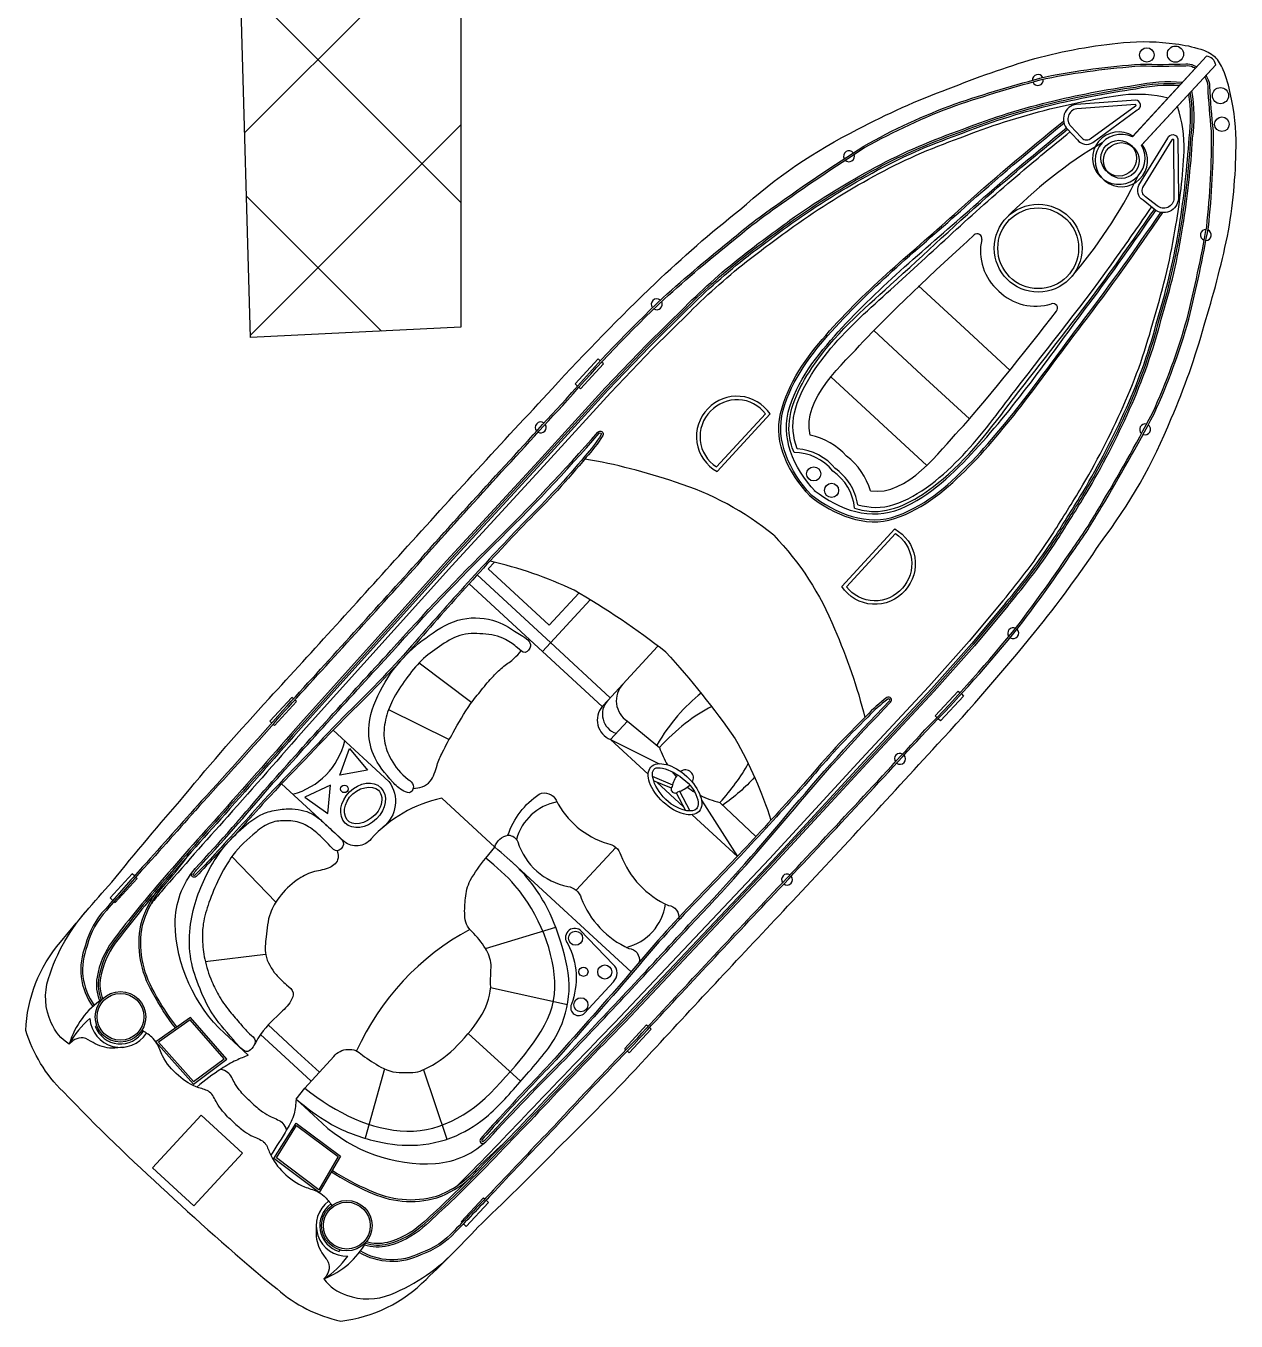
# Model space of a CAD drawing. Header units: metres. Extents: x 261896 to 262393, y 2168807 to 2169275.
# Drawn here: x 262130 to 262182.3, y 2168830.1 to 2168886 of the extents above; entities that cross this region are included whole.
import ezdxf

# ---------------------------------------------------------------- set-up
doc = ezdxf.new("R2010")
doc.units = ezdxf.units.M
doc.layers.add('PORT', color=5, linetype='Continuous')

msp = doc.modelspace()

# ---------------------------------------------------------------- linework, layer by layer
at = {"color": 32, "true_color": 0xcd6928}
for p, q in [((262170.567, 2168872.921), (262168.588, 2168874.747)), ((262170.567, 2168872.921), (262172.547, 2168871.096)), ((262168.719, 2168870.916), (262166.652, 2168872.821)), ((262166.87, 2168868.911), (262164.798, 2168870.822)), ((262168.719, 2168870.916), (262170.785, 2168869.011)), ((262166.87, 2168868.911), (262168.942, 2168867.001)), ((262152.699, 2168859.357), (262149.531, 2168862.277)), ((262152.35, 2168858.978), (262149.184, 2168861.897)), ((262147.021, 2168858.481), (262149.294, 2168856.777)), ((262145.706, 2168856.469), (262148.321, 2168855.169)), ((262156.014, 2168855.963), (262155.289, 2168855.177)), ((262155.289, 2168855.177), (262156.917, 2168853.677)), ((262155.289, 2168855.177), (262157.385, 2168854.13)), ((262157.978, 2168853.21), (262157.106, 2168853.577)), ((262157.919, 2168853.069), (262157.149, 2168853.392)), ((262157.289, 2168853.334), (262158.44, 2168852.272)), ((262158.125, 2168852.879), (262158.525, 2168852.11)), ((262158.262, 2168852.949), (262158.709, 2168852.088)), ((262159.213, 2168852.562), (262160.764, 2168850.129)), ((262158.813, 2168851.929), (262160.764, 2168850.129)), ((262153.802, 2168848.665), (262155.512, 2168850.519)), ((262138.941, 2168850.123), (262140.84, 2168848.159)), ((262150.897, 2168850.009), (262156.172, 2168845.146)), ((262149.888, 2168846.15), (262152.92, 2168847.072)), ((262137.788, 2168845.586), (262140.395, 2168845.91)), ((262150.11, 2168844.468), (262153.429, 2168843.732)), ((262133.109, 2168842.813), (262133.038, 2168842.785)), ((262140.501, 2168842.855), (262141.769, 2168841.686)), ((262140.178, 2168842.447), (262141.418, 2168841.305)), ((262149.141, 2168842.484), (262151.406, 2168840.424)), ((262142.716, 2168840.813), (262141.769, 2168841.686)), ((262142.367, 2168840.43), (262141.418, 2168841.305)), ((262145.527, 2168840.954), (262144.69, 2168837.962)), ((262147.217, 2168840.923), (262148.212, 2168837.918)), ((262143.594, 2168833.146), (262143.573, 2168833.072))]:
    msp.add_line(p, q, dxfattribs=at)
for points in [[(262136.164, 2168835.607, -0.01736), (262131.647, 2168839.977, -0.12634), (262130.043, 2168842.608, -0.172899), (262131.539, 2168846.423, -0.013884), (262133.754, 2168849.016, -0.008973), (262136.883, 2168852.746, -0.01509), (262140.545, 2168856.941, 0.002245), (262146.321, 2168863.292, -0.003342), (262152.766, 2168870.31, -0.016984), (262157.229, 2168874.87, -0.024546), (262160.864, 2168878.028, -0.067942), (262165.964, 2168881.511, -0.033948), (262169.864, 2168883.254, -0.022001), (262173.606, 2168884.565, -0.042872), (262177.438, 2168885.251, -0.059514), (262179.688, 2168885.198, -0.046364), (262180.777, 2168884.962, -0.104882), (262181.378, 2168884.647, -0.104882)], [(262136.164, 2168835.607, 0.01736), (262140.886, 2168831.458, 0.12634), (262143.639, 2168830.073, 0.172899), (262147.32, 2168831.873, 0.013884), (262149.725, 2168834.291, 0.008973), (262153.189, 2168837.713, 0.01509), (262157.074, 2168841.703, -0.002245), (262162.935, 2168847.974, 0.003342), (262169.408, 2168854.967, 0.016984), (262173.591, 2168859.785, 0.024546), (262176.444, 2168863.664, 0.067942), (262179.502, 2168869.03, 0.033948), (262180.923, 2168873.058, 0.022001), (262181.926, 2168876.894, 0.042872), (262182.299, 2168880.769, 0.059514), (262182.064, 2168883.008, 0.046364), (262181.741, 2168884.074, 0.104882), (262181.378, 2168884.647, 0.104882)], [(262137.63, 2168852.522, 0.006425), (262141.138, 2168856.43, 0.002217), (262146.903, 2168862.768, -0.003368), (262153.37, 2168869.865, -0.024633), (262157.549, 2168874.239, -0.015037), (262160.604, 2168876.824, -0.025439), (262162.373, 2168878.184, -0.013843), (262166.222, 2168880.784, -0.040266), (262170.171, 2168882.609, -0.016729), (262174.067, 2168883.779, -0.029739), (262178.177, 2168884.325, 0.01525), (262180.126, 2168884.331, -0.132389), (262180.476, 2168884.267, -0.028442), (262180.605, 2168884.205, -0.028442)], [(262137.686, 2168852.47, 0.006424), (262141.195, 2168856.379, 0.002217), (262146.96, 2168862.716, -0.003368), (262153.427, 2168869.814, -0.024633), (262157.601, 2168874.183, -0.015038), (262160.653, 2168876.765, -0.025461), (262162.417, 2168878.121, -0.013839), (262166.261, 2168880.719, -0.040238), (262170.197, 2168882.537, -0.016715), (262174.084, 2168883.704, -0.029693), (262178.179, 2168884.248, 0.015234), (262180.131, 2168884.255, -0.134036), (262180.445, 2168884.197, -0.024879), (262180.551, 2168884.147, -0.024879)], [(262152.849, 2168838.491, -0.006424), (262156.46, 2168842.305, -0.002217), (262162.31, 2168848.564, 0.003368), (262168.86, 2168855.586, 0.024633), (262172.876, 2168860.1, 0.015038), (262175.202, 2168863.351, 0.025461), (262176.411, 2168865.22, 0.013839), (262178.688, 2168869.261, 0.040238), (262180.181, 2168873.331, 0.016715), (262181.03, 2168877.301, 0.029693), (262181.24, 2168881.426, -0.015234), (262181.088, 2168883.372, 0.134036), (262181.005, 2168883.68, 0.024879), (262180.947, 2168883.783, 0.024879)], [(262152.905, 2168838.439, -0.006425), (262156.516, 2168842.252, -0.002217), (262162.366, 2168848.511, 0.003368), (262168.915, 2168855.533, 0.024633), (262172.936, 2168860.053, 0.015037), (262175.265, 2168863.307, 0.025439), (262176.477, 2168865.181, 0.013843), (262178.757, 2168869.227, 0.040266), (262180.256, 2168873.312, 0.016729), (262181.105, 2168877.29, 0.029739), (262181.317, 2168881.43, -0.01525), (262181.165, 2168883.374, 0.132389), (262181.072, 2168883.717, 0.028442), (262181, 2168883.841, 0.028442)], [(262158.49, 2168873.835, -0.031596), (262161.14, 2168876.176, -0.004928), (262163.028, 2168877.581, -0.02844), (262166.504, 2168879.75, -0.042875), (262170.273, 2168881.424, -0.035347), (262174.191, 2168882.684, -0.024093), (262177.946, 2168883.41, -0.079837), (262179.989, 2168883.537)], [(262158.545, 2168873.781, -0.031592), (262161.186, 2168876.115, -0.004926), (262163.072, 2168877.518, -0.028436), (262166.541, 2168879.683, -0.042895), (262170.3, 2168881.352, -0.035363), (262174.209, 2168882.61, -0.024111), (262177.96, 2168883.334, -0.077658), (262179.923, 2168883.466, -0.077658)], [(262158.599, 2168873.727, -0.031588), (262161.233, 2168876.054, -0.004924), (262163.117, 2168877.456, -0.028433), (262166.578, 2168879.616, -0.042917), (262170.326, 2168881.28, -0.035379), (262174.228, 2168882.535, -0.02413), (262177.973, 2168883.259, -0.075408), (262179.858, 2168883.395, -0.075408)], [(262158.708, 2168873.619, -0.031581), (262161.327, 2168875.932, -0.00492), (262163.206, 2168877.331, -0.028426), (262166.652, 2168879.481, -0.042959), (262170.38, 2168881.136, -0.035411), (262174.264, 2168882.386, -0.028829), (262177.408, 2168882.996, -0.092336), (262179.369, 2168882.864, -0.080328)], [(262172.341, 2168861.058, 0.031588), (262174.446, 2168863.872, 0.004924), (262175.691, 2168865.863, 0.028433), (262177.563, 2168869.488, 0.042917), (262178.918, 2168873.359, 0.035379), (262179.853, 2168877.349, 0.02413), (262180.27, 2168881.141, 0.075408), (262180.253, 2168883.03, 0.075408)], [(262172.399, 2168861.008, 0.031592), (262174.511, 2168863.83, 0.004926), (262175.757, 2168865.824, 0.028436), (262177.633, 2168869.457, 0.042895), (262178.992, 2168873.338, 0.035363), (262179.929, 2168877.337, 0.024111), (262180.347, 2168881.133, 0.077658), (262180.319, 2168883.102, 0.077658)], [(262172.457, 2168860.958, 0.031596), (262174.575, 2168863.788, 0.004928), (262175.823, 2168865.784, 0.02844), (262177.703, 2168869.425, 0.042875), (262179.066, 2168873.317, 0.035347), (262180.005, 2168877.325, 0.024093), (262180.423, 2168881.126, 0.079837), (262180.384, 2168883.173)], [(262172.224, 2168861.157, 0.031581), (262174.317, 2168863.955, 0.00492), (262175.559, 2168865.942, 0.028426), (262177.423, 2168869.551, 0.042959), (262178.77, 2168873.401, 0.035411), (262179.701, 2168877.373, 0.028829), (262180.054, 2168880.556, 0.092336), (262179.764, 2168882.5, 0.080328)], [(262175.023, 2168881.509), (262175.446, 2168881.058, 0.382221), (262176.109, 2168880.933), (262178.035, 2168882.344, 0.786544), (262177.97, 2168882.768), (262175.396, 2168882.584, 0.616464), (262175.023, 2168881.509, 3.844907)], [(262178.765, 2168878.059), (262178.282, 2168878.444, -0.382221), (262178.104, 2168879.094), (262179.354, 2168881.128, -0.786544), (262179.781, 2168881.098), (262179.807, 2168878.517, -0.616464), (262178.765, 2168878.059, -3.844907)], [(262158.49, 2168873.835), (262156.876, 2168872.243), (262155.059, 2168870.352), (262152.183, 2168867.193), (262148.207, 2168862.88), (262141.909, 2168855.891, -0.002601), (262138.529, 2168852.059, 0.004411), (262135.653, 2168848.804, 0.013009), (262133.778, 2168846.473, 0.113396), (262133.114, 2168844.916, 0.146005), (262133.231, 2168843.89, 1.595219)], [(262158.544, 2168873.781), (262156.931, 2168872.19), (262155.115, 2168870.3), (262152.24, 2168867.142), (262148.264, 2168862.829), (262141.967, 2168855.84, -0.002601), (262138.586, 2168852.008, 0.004411), (262135.711, 2168848.754, 0.013003), (262133.839, 2168846.427, 0.113337), (262133.189, 2168844.903, 0.144821), (262133.296, 2168843.937, 0.138987)], [(262158.598, 2168873.726), (262156.985, 2168872.136), (262155.171, 2168870.247), (262152.297, 2168867.09), (262148.32, 2168862.777), (262142.024, 2168855.789, -0.002601), (262138.643, 2168851.957, 0.00441), (262135.769, 2168848.704, 0.012997), (262133.901, 2168846.381, 0.113276), (262133.265, 2168844.889, 0.142458), (262133.361, 2168843.98, 0.142458)], [(262158.706, 2168873.617), (262157.095, 2168872.028), (262155.283, 2168870.142), (262152.41, 2168866.986), (262148.434, 2168862.674), (262142.139, 2168855.687, -0.002601), (262138.758, 2168851.854, 0.00441), (262135.886, 2168848.604, 0.002867), (262135.464, 2168848.101, 0.002867)], [(262159.89, 2168866.742), (262162.179, 2168869.224, 0.483063), (262159.496, 2168869.449, 0.50024), (262159.89, 2168866.742, 0.418424)], [(262139.642, 2168841.551), (262138.618, 2168842.495, -0.202722), (262136.488, 2168847.231, -0.178768), (262137.355, 2168849.6, 0.010028), (262140.516, 2168853.179, -0.005356), (262145.808, 2168859.014, -0.016605), (262150.2, 2168863.632, 0.018921), (262154.74, 2168868.438, -0.925873), (262154.954, 2168868.293, -0.041202), (262154.239, 2168867.353, -0.024461), (262151.675, 2168864.562, 0.012888), (262146.757, 2168859.164, -0.019359), (262143.799, 2168856.078, 0.002375), (262140.375, 2168852.51, -0.006386), (262138.261, 2168850.179, -0.013656), (262137.394, 2168849.263, -0.862706), (262137.201, 2168849.405, 0.648089)], [(262137.267, 2168849.365, -0.016488), (262137.413, 2168849.549, 0.010023), (262140.574, 2168853.128, -0.005356), (262145.865, 2168858.963, -0.016607), (262150.254, 2168863.577, 0.018921), (262154.797, 2168868.388, 0.01143), (262154.8, 2168868.39, -0.913283), (262154.888, 2168868.332, -0.041174), (262154.181, 2168867.403, -0.024478), (262151.62, 2168864.616, 0.012889), (262146.699, 2168859.214, -0.019362), (262143.745, 2168856.132, 0.002377), (262140.319, 2168852.562, -0.006391), (262138.204, 2168850.231, -0.013664), (262137.34, 2168849.317, 0.000701), (262137.34, 2168849.317, -0.819976), (262137.267, 2168849.365, -0.819976)], [(262162.333, 2168863.99, 0.096403), (262158.093, 2168866.279, 0.040538), (262154.178, 2168867.28, 1.92312)], [(262162.333, 2168863.99, -0.096403), (262164.958, 2168859.95, -0.040538), (262166.273, 2168856.129, -1.92312)], [(262165.274, 2168861.778), (262167.563, 2168864.261, -0.483063), (262168.004, 2168861.605, -0.50024), (262165.274, 2168861.778, -0.418424)], [(262157.679, 2168858.942, 0.033687), (262153.712, 2168861.619, 0.051879), (262150.084, 2168862.876, 1.92312)], [(262172.222, 2168861.155), (262170.769, 2168859.42), (262169.037, 2168857.462), (262166.124, 2168854.342), (262162.148, 2168850.03), (262155.694, 2168843.19, 0.002601), (262152.148, 2168839.509, -0.00441), (262149.141, 2168836.383, -0.002867), (262148.675, 2168835.922, -0.002867)], [(262172.457, 2168860.958), (262171.002, 2168859.22), (262169.264, 2168857.256), (262166.349, 2168854.134), (262162.372, 2168849.821), (262155.916, 2168842.977, 0.002601), (262152.371, 2168839.297, -0.004411), (262149.359, 2168836.167, -0.013009), (262147.189, 2168834.109, -0.113396), (262145.69, 2168833.321, -0.146005), (262144.659, 2168833.354, -1.595219)], [(262172.399, 2168861.008), (262170.943, 2168859.27), (262169.207, 2168857.307), (262166.292, 2168854.186), (262162.316, 2168849.873), (262155.86, 2168843.03, 0.002601), (262152.315, 2168839.35, -0.004411), (262149.305, 2168836.221, -0.013003), (262147.138, 2168834.167, -0.113337), (262145.671, 2168833.395, -0.144821), (262144.699, 2168833.423, -0.138987)], [(262172.34, 2168861.057), (262170.885, 2168859.32), (262169.15, 2168857.359), (262166.236, 2168854.238), (262162.26, 2168849.925), (262155.805, 2168843.083, 0.002601), (262152.26, 2168839.403, -0.00441), (262149.25, 2168836.275, -0.012997), (262147.087, 2168834.224, -0.113276), (262145.651, 2168833.469, -0.142458), (262144.738, 2168833.492, -0.142458)], [(262157.321, 2168859.193), (262155.818, 2168857.562, 0.462925), (262156.014, 2168855.963), (262157.404, 2168854.83)], [(262157.679, 2168858.942, -0.033687), (262160.669, 2168855.205, -0.051879), (262162.215, 2168851.691, -1.92312)], [(262155.818, 2168857.562), (262155.165, 2168856.855, 0.545737), (262155.533, 2168855.441, 0.282905)], [(262141.71, 2168839.644), (262142.831, 2168838.611, 0.202722), (262147.724, 2168836.871, 0.178768), (262150.015, 2168837.928, -0.010028), (262153.326, 2168841.368, 0.005356), (262158.713, 2168847.116, 0.016605), (262162.96, 2168851.868, -0.018921), (262167.382, 2168856.782, 0.925873), (262167.22, 2168856.984, 0.041202), (262166.341, 2168856.196, 0.024461), (262163.767, 2168853.413, -0.012888), (262158.785, 2168848.074, 0.019359), (262155.949, 2168844.876, -0.002375), (262152.671, 2168841.174, 0.006386), (262150.519, 2168838.877, 0.013656), (262149.676, 2168837.94, 0.862706), (262149.833, 2168837.758, -0.648089)], [(262149.788, 2168837.821, 0.016488), (262149.96, 2168837.981, -0.010023), (262153.271, 2168841.422, 0.005356), (262158.657, 2168847.169, 0.016607), (262162.901, 2168851.917, -0.018921), (262167.327, 2168856.836, -0.01143), (262167.329, 2168856.838, 0.913283), (262167.264, 2168856.921, 0.041174), (262166.396, 2168856.142, 0.024478), (262163.825, 2168853.363, -0.012889), (262158.84, 2168848.02, 0.019362), (262156.008, 2168844.826, -0.002377), (262152.727, 2168841.122, 0.006391), (262150.575, 2168838.825, 0.013664), (262149.734, 2168837.89, -0.000701), (262149.734, 2168837.89, 0.819976), (262149.788, 2168837.821, 0.819976)], [(262155.165, 2168856.855), (262154.93, 2168856.599, 0.516839), (262155.289, 2168855.177, 0.282905)], [(262143.312, 2168855.574), (262145.714, 2168853.359, -0.406088), (262145.459, 2168851.382)], [(262150.288, 2168850.523), (262147.996, 2168852.636, 0.158322), (262144.947, 2168850.882, -0.417676), (262143.788, 2168850.767), (262141.087, 2168853.258)], [(262150.856, 2168851.042, -0.164009), (262152.207, 2168852.817, -0.407559), (262152.938, 2168852.551, 0.20466), (262155.151, 2168850.686, -0.28657), (262155.73, 2168850.185, 0.198759), (262157.784, 2168848.013, -0.45148), (262158.23, 2168847.416, -1.463971)], [(262137.63, 2168852.522, -0.002942), (262135.084, 2168849.679, 0.002013), (262133.474, 2168847.857, 0.130442), (262132.619, 2168846.292, 0.261246), (262132.935, 2168843.647, 0.209197)], [(262137.687, 2168852.471, -0.002941), (262135.141, 2168849.627, 0.002014), (262133.531, 2168847.805, 0.130992), (262132.692, 2168846.268, 0.261832), (262132.997, 2168843.692, 0.261832)], [(262150.288, 2168850.523, -0.291269), (262150.872, 2168851.045, -0.299867), (262151.282, 2168850.755, 0.273478), (262153.441, 2168848.832, -0.28657), (262154.021, 2168848.331, 0.198759), (262156.074, 2168846.159, -0.45148), (262156.521, 2168845.561, -1.463971)], [(262141.71, 2168839.644), (262142.09, 2168840.127), (262143.338, 2168841.495, -0.448043), (262144.573, 2168841.555, 0.025561), (262145.372, 2168841.032, 0.15676), (262146.445, 2168840.808, 0.144288), (262147.255, 2168840.94, 0.079427), (262148.53, 2168841.827, 0.054179), (262149.649, 2168843.165, 0.127294), (262150.112, 2168844.495, -0.025195), (262150.136, 2168845.452, 0.112656), (262149.884, 2168846.156, 0.061652), (262149.301, 2168846.886, -0.222278), (262148.995, 2168847.589, -0.049109), (262149.025, 2168848.325, -0.09997), (262149.23, 2168849.088, -0.045992), (262149.897, 2168850.049), (262150.288, 2168850.523)], [(262136.565, 2168842.769, -0.043334), (262135.579, 2168844.287, -0.18333), (262135.082, 2168847.161, -0.123985), (262136.148, 2168849.029, 0.015377), (262137.095, 2168850.218)], [(262136.501, 2168842.725, -0.043195), (262135.513, 2168844.25, -0.183415), (262135.007, 2168847.179, -0.094511), (262135.752, 2168848.683)], [(262131.918, 2168842.031, -0.164393), (262131.139, 2168842.952, -0.188684), (262131.015, 2168844.854, -0.10758), (262132.754, 2168847.888)], [(262152.905, 2168838.439, 0.002942), (262150.278, 2168835.671, -0.002013), (262148.592, 2168833.918, -0.130442), (262147.102, 2168832.939, -0.261246), (262144.44, 2168833.04, -0.209197)], [(262152.85, 2168838.492, 0.002941), (262150.222, 2168835.723, -0.002014), (262148.536, 2168833.97, -0.130992), (262147.072, 2168833.01, -0.261832), (262144.48, 2168833.105, -0.261832)], [(262143.271, 2168836.586, 0.043334), (262144.864, 2168835.727, 0.18333), (262147.769, 2168835.464, 0.123985), (262149.544, 2168836.678, -0.015377), (262150.653, 2168837.718)], [(262143.232, 2168836.52, 0.043195), (262144.832, 2168835.658, 0.183415), (262147.792, 2168835.391, 0.094511), (262149.231, 2168836.255)], [(262142.912, 2168831.895, 0.164393), (262143.893, 2168831.193, 0.188684), (262145.799, 2168831.224, 0.10758), (262148.681, 2168833.203)]]:
    msp.add_lwpolyline(points, format="xyb", dxfattribs=at)
for points in [[(262181.027, 2168884.663), (262177.823, 2168881.187)], [(262177.847, 2168881.214), (262181.027, 2168884.663)], [(262181.422, 2168884.298), (262178.218, 2168880.823)], [(262178.243, 2168880.85), (262181.422, 2168884.298)], [(262154.847, 2168871.511), (262154.749, 2168871.601), (262153.758, 2168870.525), (262153.863, 2168870.428)], [(262153.92, 2168870.376), (262153.994, 2168870.308), (262154.985, 2168871.383), (262154.903, 2168871.459)], [(262150.278, 2168862.829), (262150.008, 2168862.535), (262152.643, 2168860.105), (262153.924, 2168861.495)], [(262154.93, 2168856.599), (262152.35, 2168858.978), (262154.405, 2168861.207)], [(262155.279, 2168856.978), (262152.699, 2168859.357)], [(262169.38, 2168856.122), (262169.306, 2168856.191), (262170.297, 2168857.266), (262170.38, 2168857.19)], [(262141.593, 2168856.926), (262141.52, 2168856.993), (262140.572, 2168855.965), (262140.659, 2168855.885)], [(262140.716, 2168855.833), (262140.773, 2168855.78), (262141.721, 2168856.808), (262141.649, 2168856.874)], [(262170.436, 2168857.138), (262170.534, 2168857.048), (262169.542, 2168855.973), (262169.436, 2168856.07)], [(262160.012, 2168852.459), (262161.568, 2168850.988)], [(262134.735, 2168849.287), (262134.634, 2168849.38), (262133.675, 2168848.34), (262133.798, 2168848.226)], [(262133.855, 2168848.174), (262133.893, 2168848.139), (262134.852, 2168849.179), (262134.792, 2168849.235)], [(262155.955, 2168841.783), (262155.898, 2168841.835), (262156.846, 2168842.864), (262156.917, 2168842.798)], [(262156.974, 2168842.746), (262157.047, 2168842.679), (262156.099, 2168841.65), (262156.011, 2168841.731)], [(262148.878, 2168834.324), (262148.839, 2168834.359), (262149.798, 2168835.399), (262149.859, 2168835.343)], [(262149.915, 2168835.291), (262150.017, 2168835.198), (262149.058, 2168834.158), (262148.934, 2168834.271)]]:
    msp.add_lwpolyline(points, dxfattribs=at)
for points in [[(262175.162, 2168881.641), (262175.593, 2168881.182, 0.383069), (262176.003, 2168881.094), (262177.95, 2168882.52, 0.853636), (262177.961, 2168882.575), (262175.416, 2168882.393, 0.613527)], [(262178.886, 2168878.208), (262178.393, 2168878.6, -0.383069), (262178.272, 2168879.001), (262179.536, 2168881.057, -0.853636), (262179.59, 2168881.073), (262179.615, 2168878.522, -0.613527)], [(262159.862, 2168866.937), (262161.982, 2168869.236, 0.460147), (262159.607, 2168869.343, 0.47706)], [(262165.471, 2168861.766), (262167.591, 2168864.065, -0.460147), (262167.889, 2168861.707, -0.47706)], [(262153.98, 2168846.942, 0.917705), (262153.448, 2168846.351, -0.209704), (262153.599, 2168843.745, 0.850912), (262154.163, 2168843.365), (262155.412, 2168844.719, 0.435659), (262155.402, 2168845.466)]]:
    msp.add_lwpolyline(points, format="xyb", close=True, dxfattribs=at)
for points in [[(262143.594, 2168853.633), (262144.01, 2168854.779), (262144.794, 2168853.846)], [(262143.192, 2168853.196), (262142.084, 2168852.689), (262143.077, 2168851.983)], [(262137.275, 2168840.303), (262138.718, 2168841.379), (262137.144, 2168843.173), (262135.648, 2168842.13)], [(262137.286, 2168840.407), (262138.606, 2168841.391), (262137.131, 2168843.071), (262135.763, 2168842.117)], [(262135.513, 2168836.682), (262137.615, 2168838.962), (262139.391, 2168837.324), (262137.289, 2168835.045)], [(262140.756, 2168837.095), (262141.711, 2168838.62), (262143.627, 2168837.196), (262142.708, 2168835.621)], [(262140.858, 2168837.114), (262141.732, 2168838.509), (262143.526, 2168837.176), (262142.686, 2168835.734)]]:
    msp.add_lwpolyline(points, close=True, dxfattribs=at)
for centre, radius in [((262178.445, 2168884.718), 0.313), ((262179.68, 2168884.755), 0.349), ((262181.624, 2168882.963), 0.349), ((262181.686, 2168881.729), 0.313), ((262177.235, 2168880.263), 0.771), ((262177.344, 2168880.162), 0.771), ((262173.754, 2168876.377), 1.896), ((262173.754, 2168876.377), 1.896), ((262173.754, 2168876.377), 1.743), ((262173.754, 2168876.377), 1.743), ((262164.061, 2168866.639), 0.305), ((262164.833, 2168865.927), 0.305), ((262143.797, 2168853.043), 0.163), ((262153.776, 2168846.596), 0.304), ((262154.118, 2168845.149), 0.197), ((262155.038, 2168845.14), 0.304), ((262134.127, 2168843.204), 1.09), ((262134.127, 2168843.204), 1.013), ((262154.01, 2168843.723), 0.304), ((262143.902, 2168834.192), 1.09), ((262143.902, 2168834.192), 1.013)]:
    msp.add_circle(centre, radius, dxfattribs=at)
for centre, radius, start, end in [((262180.974, 2168884.209), 0.456, 11.2323, 83.4176), ((262180.974, 2168884.209), 0.456, 11.2323, 83.4176), ((262173.738, 2168883.638), 0.237, 27.5554, 182.6974), ((262173.738, 2168883.638), 0.237, 201.3352, 8.9176), ((262177.235, 2168880.263), 1.132, 57.2089, 29.6585), ((262177.344, 2168880.162), 1.132, 64.9914, 37.441), ((262186.782, 2168863.6), 20.143, 120.6523, 135.7231), ((262165.585, 2168880.346), 0.237, 38.9408, 207.0365), ((262165.585, 2168880.346), 0.237, 225.6715, 20.3057), ((262159.962, 2168888.327), 20.143, 318.9268, 333.9976), ((262171.121, 2168876.8), 0.202, 346.5196, 132.9873), ((262173.542, 2168876.25), 2.281, 167.2642, 229.0653), ((262180.991, 2168876.95), 0.237, 85.7323, 253.3147), ((262180.991, 2168876.95), 0.237, 271.9525, 67.0945), ((262173.644, 2168876.156), 2.281, 225.5846, 287.3857), ((262157.282, 2168873.957), 0.237, 48.6445, 219.0511), ((262157.282, 2168873.957), 0.237, 237.71, 29.9856), ((262174.388, 2168873.788), 0.202, 321.6626, 108.1303), ((262152.273, 2168868.644), 0.237, 52.355, 222.4542), ((262152.273, 2168868.644), 0.237, 241.1143, 33.6949), ((262178.371, 2168868.557), 0.237, 74.3442, 228.9784), ((262178.371, 2168868.557), 0.237, 247.6134, 55.7091), ((262163.314, 2168865.48), 2.894, 41.5985, 78.2008), ((262163.206, 2168865.417), 2.146, 38.6134, 89.8205), ((262163.206, 2168865.417), 2.3, 38.6134, 86.3632), ((262163.738, 2168865.088), 2.894, 16.4491, 53.0514), ((262163.684, 2168864.976), 2.146, 4.8294, 56.0365), ((262163.684, 2168864.976), 2.3, 8.2867, 56.0365), ((262172.676, 2168859.764), 0.237, 64.6643, 216.9399), ((262172.676, 2168859.764), 0.237, 235.5988, 46.0054), ((262140.77, 2168855.834), 3.124, 284.7935, 346.681), ((262160.779, 2168855.923), 3.548, 197.9499, 211.3009), ((262167.787, 2168854.34), 0.237, 60.955, 213.5355), ((262167.787, 2168854.34), 0.237, 232.1957, 42.2948), ((262158.522, 2168853.515), 0.347, 328.1272, 126.4728), ((262159.167, 2168852.901), 1.241, 142.9275, 168.9203), ((262160.779, 2168855.923), 3.548, 217.2741, 221.514), ((262159.167, 2168852.901), 1.241, 133.4404, 133.7097), ((262157.857, 2168854.109), 1.241, 320.9402, 321.2095), ((262158.071, 2168853.027), 0.166, 137.3249, 317.3249), ((262157.857, 2168854.109), 1.241, 285.7296, 313.3696), ((262160.779, 2168855.923), 3.548, 232.2274, 238.5668), ((262160.779, 2168855.923), 3.548, 242.7591, 257.5149), ((262153.386, 2168850.272), 2.243, 100.525, 164.7291), ((262162.91, 2168849.129), 0.237, 58.5469, 214.7961), ((262162.91, 2168849.129), 0.237, 233.4203, 39.9227), ((262155.437, 2168848.38), 2.243, 283.9494, 352.0969), ((262154.494, 2168837.136), 11.166, 118.2245, 155.697), ((262135.293, 2168841.041), 3.517, 123.3206, 163.6562), ((262135.043, 2168840.417), 3.517, 129.4503, 152.6829), ((262134.127, 2168843.204), 1.32, 183.0975, 327.9991), ((262134.127, 2168843.204), 1.167, 201.0492, 327.9991), ((262143.902, 2168834.192), 1.32, 126.6508, 271.5524), ((262143.902, 2168834.192), 1.167, 126.6508, 253.6006), ((262141.652, 2168835.179), 3.517, 290.9937, 331.3293), ((262141.05, 2168834.879), 3.517, 301.967, 325.1996)]:
    msp.add_arc(centre, radius, start, end, dxfattribs=at)
for start_param, end_param in [(0.830012, 1.576846), (4.712389, 5.232342)]:
    msp.add_ellipse((262158.716, 2168853.654), major_axis=(2.808, 3.046), ratio=0.425319, start_param=start_param, end_param=end_param, dxfattribs=at)
for centre, major_axis, ratio in [((262158.071, 2168853.027), (1.037, -0.956), 0.533092), ((262144.602, 2168852.33), (0.771, 0.764), 0.758117)]:
    msp.add_ellipse(centre, major_axis=major_axis, ratio=ratio, dxfattribs=at)
for points, knots in [([(262163.895, 2168865.684), (262163.005, 2168866.654), (262162.31, 2168867.937), (262162.946, 2168870.561), (262163.772, 2168871.693), (262166.36, 2168874.663), (262168.365, 2168876.237), (262171.761, 2168879.321), (262173.269, 2168880.577), (262174.849, 2168881.866)], [0, 0, 0, 0, 0.0462196, 0.0462196, 0.0924392, 0.0924392, 0.1947325, 0.1947325, 0.2709084, 0.2709084, 0.2709084, 0.2709084]), ([(262163.951, 2168865.736), (262163.035, 2168866.735), (262162.375, 2168868.057), (262163.11, 2168870.717), (262163.989, 2168871.846), (262166.625, 2168874.796), (262168.627, 2168876.385), (262171.952, 2168879.379), (262173.374, 2168880.563), (262174.866, 2168881.781)], [0, 0, 0, 0, 0.0480884, 0.0480884, 0.0961768, 0.0961768, 0.1985377, 0.1985377, 0.2704106, 0.2704106, 0.2704106, 0.2704106]), ([(262164.121, 2168865.891), (262163.185, 2168866.911), (262162.6, 2168868.219), (262163.459, 2168870.866), (262164.397, 2168871.985), (262167.125, 2168874.937), (262169.164, 2168876.584), (262172.407, 2168879.459), (262173.688, 2168880.523), (262174.971, 2168881.572)], [0, 0, 0, 0, 0.0508337, 0.0508337, 0.1016674, 0.1016674, 0.2060328, 0.2060328, 0.2709084, 0.2709084, 0.2709084, 0.2709084]), ([(262163.213, 2168867.563), (262163.103, 2168867.836), (262162.775, 2168869.032), (262164.198, 2168872.012), (262167.657, 2168874.977), (262171.32, 2168878.486), (262173.944, 2168880.633), (262175.019, 2168881.513)], [0.0234044, 0.0234044, 0.0234044, 0.0234044, 0.0350942, 0.0739111, 0.138251, 0.2165713, 0.2709084, 0.2709084, 0.2709084, 0.2709084]), ([(262163.352, 2168867.712), (262163.168, 2168868.22), (262163.101, 2168868.735), (262163.497, 2168870.398), (262164.303, 2168871.509), (262165.913, 2168873.304), (262166.818, 2168874.077), (262169.502, 2168876.513), (262171.272, 2168878.196), (262173.787, 2168880.306), (262174.451, 2168880.85), (262175.116, 2168881.394)], [0.0248254, 0.0248254, 0.0248254, 0.0248254, 0.0474598, 0.0474598, 0.0949196, 0.0949196, 0.1423794, 0.1423794, 0.237299, 0.237299, 0.2709084, 0.2709084, 0.2709084, 0.2709084]), ([(262163.895, 2168865.684), (262164.934, 2168864.875), (262166.269, 2168864.287), (262168.833, 2168865.134), (262169.894, 2168866.049), (262172.644, 2168868.869), (262174.05, 2168870.995), (262176.849, 2168874.63), (262177.978, 2168876.235), (262179.135, 2168877.914)], [0, 0, 0, 0, 0.0462196, 0.0462196, 0.0924392, 0.0924392, 0.1947325, 0.1947325, 0.2709084, 0.2709084, 0.2709084, 0.2709084]), ([(262163.942, 2168865.745), (262165.012, 2168864.912), (262166.383, 2168864.362), (262168.975, 2168865.31), (262170.029, 2168866.277), (262172.755, 2168869.144), (262174.177, 2168871.269), (262176.892, 2168874.825), (262177.956, 2168876.338), (262179.05, 2168877.925)], [0, 0, 0, 0, 0.0480884, 0.0480884, 0.0961768, 0.0961768, 0.1985377, 0.1985377, 0.2704106, 0.2704106, 0.2704106, 0.2704106]), ([(262164.083, 2168865.926), (262165.176, 2168865.076), (262166.526, 2168864.599), (262169.095, 2168865.669), (262170.134, 2168866.695), (262172.855, 2168869.654), (262174.331, 2168871.82), (262176.934, 2168875.285), (262177.891, 2168876.648), (262178.833, 2168878.011)], [0, 0, 0, 0, 0.0508337, 0.0508337, 0.1016674, 0.1016674, 0.2060328, 0.2060328, 0.2709084, 0.2709084, 0.2709084, 0.2709084]), ([(262165.823, 2168865.157), (262166.104, 2168865.069), (262167.322, 2168864.839), (262170.178, 2168866.499), (262172.853, 2168870.187), (262176.052, 2168874.122), (262177.98, 2168876.912), (262178.77, 2168878.055)], [0.0234044, 0.0234044, 0.0234044, 0.0234044, 0.0350942, 0.0739111, 0.138251, 0.2165713, 0.2709084, 0.2709084, 0.2709084, 0.2709084]), ([(262165.96, 2168865.308), (262166.481, 2168865.166), (262167, 2168865.14), (262168.625, 2168865.67), (262169.667, 2168866.563), (262171.326, 2168868.313), (262172.023, 2168869.279), (262174.233, 2168872.151), (262175.767, 2168874.051), (262177.667, 2168876.729), (262178.155, 2168877.435), (262178.643, 2168878.142)], [0.0248254, 0.0248254, 0.0248254, 0.0248254, 0.0474598, 0.0474598, 0.0949196, 0.0949196, 0.1423794, 0.1423794, 0.237299, 0.237299, 0.2709084, 0.2709084, 0.2709084, 0.2709084]), ([(262163.906, 2168868.313), (262163.519, 2168869.865), (262165.41, 2168871.468), (262167.06, 2168873.294), (262169.409, 2168875.515), (262170.987, 2168876.951)], [0.0313661, 0.0313661, 0.0313661, 0.0313661, 0.1084744, 0.1084744, 0.1920729, 0.1920729, 0.1920729, 0.1920729]), ([(262166.514, 2168865.908), (262168.092, 2168865.648), (262169.537, 2168867.663), (262171.223, 2168869.455), (262173.247, 2168871.977), (262174.549, 2168873.667)], [0.0313661, 0.0313661, 0.0313661, 0.0313661, 0.1084744, 0.1084744, 0.1920729, 0.1920729, 0.1920729, 0.1920729]), ([(262158.995, 2168852.175), (262159.103, 2168852.292), (262159.106, 2168852.585), (262158.53, 2168853.599), (262157.48, 2168854.095), (262156.924, 2168853.752), (262157.22, 2168852.876), (262158.382, 2168852.056), (262158.856, 2168852.024), (262158.995, 2168852.175)], [0, 0, 0, 0, 1.031451, 1.031451, 2.992455, 2.992455, 4.95346, 4.95346, 6.283185, 6.283185, 6.283185, 6.283185]), ([(262145.264, 2168852.986), (262145.01, 2168853.242), (262144.362, 2168853.122), (262143.679, 2168852.239), (262143.759, 2168851.69), (262144.492, 2168851.425), (262145.15, 2168851.774), (262145.462, 2168852.55), (262145.418, 2168852.832), (262145.264, 2168852.986)], [0, 0, 0, 0, 1.743273, 1.743273, 3.486547, 3.486547, 5.22982, 5.22982, 6.283185, 6.283185, 6.283185, 6.283185]), ([(262142.09, 2168840.127), (262143.47, 2168839.039), (262144.938, 2168838.312), (262148.04, 2168838.235), (262149.408, 2168839.092), (262151.677, 2168841.646), (262152.875, 2168842.973), (262152.898, 2168845.944), (262152.202, 2168847.669), (262150.798, 2168849.3), (262150.368, 2168849.661), (262149.897, 2168850.049)], [0, 0, 0, 0, 0.0684102, 0.0684102, 0.1368204, 0.1368204, 0.2052306, 0.2052306, 0.2736407, 0.2736407, 0.2974604, 0.2974604, 0.2974604, 0.2974604]), ([(262139.768, 2168839.516), (262139.612, 2168839.665), (262139.349, 2168839.914), (262139.033, 2168840.356), (262138.85, 2168840.809), (262138.562, 2168840.907), (262138.452, 2168840.94)], [0, 0, 0, 0, 0.00840925, 0.01405459, 0.02148076, 0.02583256, 0.02583256, 0.02583256, 0.02583256]), ([(262139.768, 2168839.516), (262139.93, 2168839.371), (262140.199, 2168839.13), (262140.666, 2168838.851), (262141.131, 2168838.705), (262141.253, 2168838.426), (262141.295, 2168838.319)], [0, 0, 0, 0, 0.00840925, 0.01405459, 0.02148076, 0.02583256, 0.02583256, 0.02583256, 0.02583256])]:
    msp.add_open_spline(points, degree=3, knots=knots, dxfattribs=at)
for points in [[(262151.044, 2168859.311), (262151.277, 2168859.125), (262151.606, 2168858.932), (262151.829, 2168859.205), (262151.431, 2168859.675), (262150.366, 2168860.266), (262148.895, 2168860.372), (262147.457, 2168859.662), (262146.341, 2168858.701), (262145.335, 2168857.254), (262144.852, 2168855.615), (262145.049, 2168854.526), (262145.874, 2168853.348), (262146.362, 2168852.947), (262146.657, 2168852.896), (262146.767, 2168853.204), (262146.544, 2168853.453), (262145.81, 2168854.315), (262145.522, 2168855.119), (262145.575, 2168856.027), (262145.873, 2168856.855), (262146.461, 2168857.785), (262147.13, 2168858.59), (262147.897, 2168859.183), (262148.783, 2168859.666), (262149.775, 2168859.732), (262150.754, 2168859.491), (262151.044, 2168859.311)], [(262146.764, 2168853.058), (262147.15, 2168853.131), (262147.499, 2168853.369), (262147.796, 2168854.064), (262148.031, 2168854.622), (262148.49, 2168855.469), (262149.246, 2168856.71), (262149.714, 2168857.311), (262150.227, 2168857.914), (262150.681, 2168858.336), (262151.126, 2168858.679), (262151.426, 2168858.996)], [(262143.488, 2168850.372), (262143.503, 2168849.977), (262143.094, 2168849.62), (262142.422, 2168849.451), (262141.756, 2168849.113), (262140.98, 2168848.36), (262140.598, 2168847.679), (262140.413, 2168846.654), (262140.401, 2168845.875), (262140.845, 2168845.031), (262141.302, 2168844.583), (262141.584, 2168844.241), (262141.485, 2168843.897), (262140.998, 2168843.34), (262140.065, 2168842.269), (262139.622, 2168841.712), (262139.004, 2168842.206), (262138.069, 2168843.375), (262137.561, 2168844.415), (262137.171, 2168845.672), (262137.135, 2168847.044), (262137.393, 2168848.241), (262137.831, 2168849.305), (262138.414, 2168850.291), (262139.212, 2168851.186), (262140.187, 2168851.919), (262140.843, 2168852.13), (262141.541, 2168852.176), (262142.513, 2168851.898), (262142.98, 2168851.512), (262143.529, 2168851.004), (262143.753, 2168850.635), (262143.488, 2168850.372), (262143.186, 2168850.573), (262142.605, 2168851.141), (262142.018, 2168851.53), (262141.29, 2168851.669), (262140.639, 2168851.584), (262139.982, 2168851.18), (262138.985, 2168850.181), (262138.375, 2168849.158), (262137.949, 2168848.136), (262137.703, 2168847.221), (262137.668, 2168846.542), (262137.764, 2168845.696), (262138.071, 2168844.733), (262138.409, 2168844.068), (262138.904, 2168843.367), (262139.364, 2168842.835), (262139.704, 2168842.471), (262139.947, 2168842.182), (262139.883, 2168841.958)], [(262141.71, 2168839.644), (262143.135, 2168838.625), (262145.033, 2168837.868), (262146.711, 2168837.659), (262148.621, 2168838.075), (262150.016, 2168838.967), (262151.56, 2168840.6), (262152.994, 2168842.487), (262153.497, 2168844.316), (262153.156, 2168846.389), (262152.473, 2168848.05), (262151.338, 2168849.593), (262150.288, 2168850.523)], [(262134.257, 2168841.89), (262133.765, 2168841.85), (262132.942, 2168842.092), (262132.518, 2168842.298), (262132.15, 2168842.219), (262131.918, 2168842.031)], [(262138.988, 2168838.669), (262138.537, 2168839.131), (262138.289, 2168839.486), (262137.972, 2168839.96), (262137.513, 2168840.142), (262136.629, 2168840.668), (262135.945, 2168841.515), (262135.698, 2168842.055), (262135.475, 2168842.333), (262135.05, 2168842.625)], [(262139.642, 2168841.551), (262139.125, 2168841.325), (262138.487, 2168840.965), (262137.422, 2168840.174)], [(262141.71, 2168839.644), (262141.624, 2168839.021), (262141.317, 2168838.357), (262140.615, 2168837.231)], [(262138.988, 2168838.669), (262139.485, 2168838.257), (262139.859, 2168838.039), (262140.357, 2168837.761), (262140.575, 2168837.318), (262141.171, 2168836.48), (262142.071, 2168835.867), (262142.629, 2168835.665), (262142.925, 2168835.465), (262143.25, 2168835.065)], [(262142.582, 2168834.214), (262142.582, 2168833.721), (262142.889, 2168832.921), (262143.129, 2168832.515), (262143.08, 2168832.142), (262142.912, 2168831.895)]]:
    msp.add_spline(points, degree=3, dxfattribs=at)
for points in [[(262159.196, 2168857.175), (262158.503, 2168856.614), (262157.819, 2168855.872), (262157.291, 2168854.933)], [(262161.508, 2168853.545), (262161.115, 2168853.111), (262160.652, 2168852.696), (262160.112, 2168852.332)]]:
    msp.add_open_spline(points, degree=3, dxfattribs=at)
at = {"layer": 'PORT', "linetype": 'Continuous'}
for p, q in [((262139.489, 2168881.35), (262178.573, 2168920.434)), ((262148.823, 2168878.351), (262139.306, 2168887.868)), ((262139.734, 2168872.615), (262148.823, 2168881.704)), ((262145.395, 2168872.798), (262139.565, 2168878.629))]:
    msp.add_line(p, q, dxfattribs=at)
at = {"layer": 'PORT'}
for p, q in [((262139.736, 2168872.52), (262139.289, 2168888.45)), ((262148.823, 2168888.45), (262148.823, 2168872.967)), ((262148.823, 2168872.967), (262139.736, 2168872.52))]:
    msp.add_line(p, q, dxfattribs=at)

doc.saveas('drawing.dxf')
